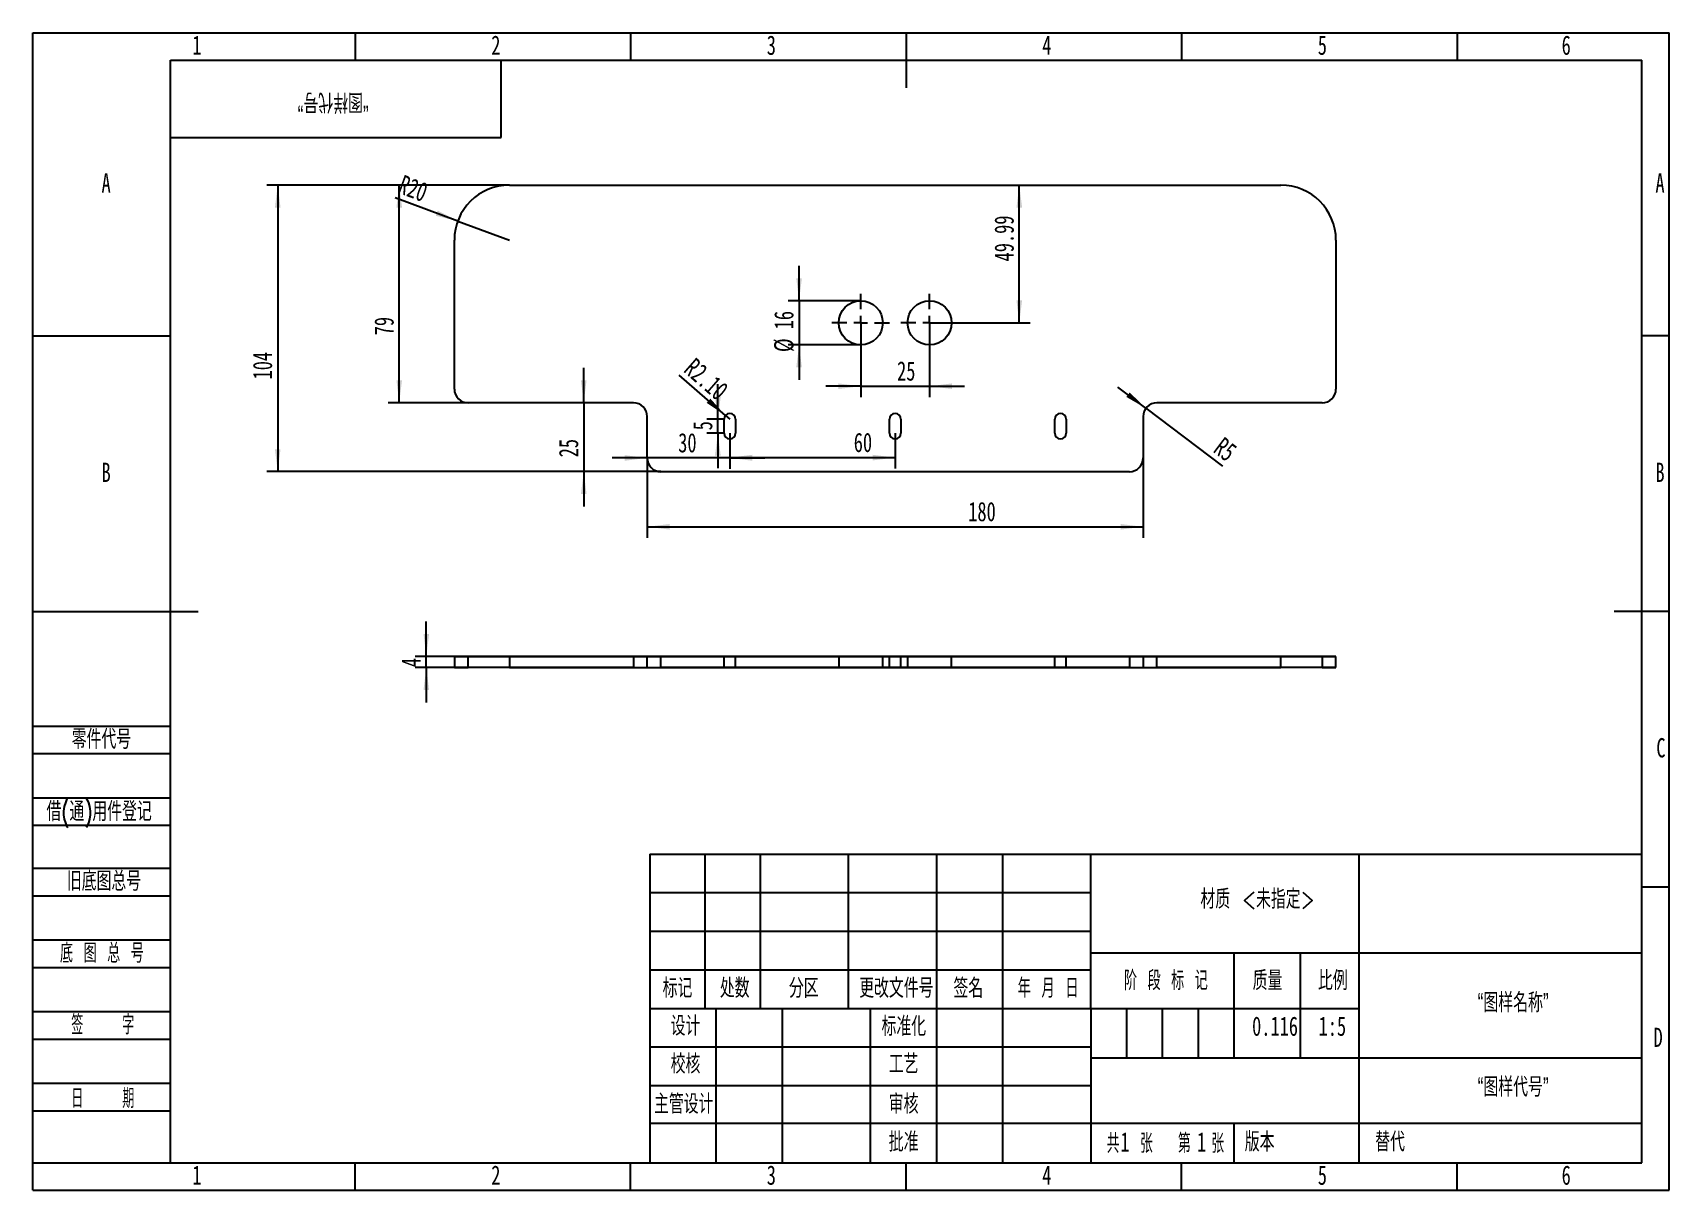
# Model space of a CAD drawing. Header units: millimetres. Extents: x 0 to 297, y 0 to 210.
import ezdxf

# ---------------------------------------------------------------- set-up
doc = ezdxf.new("R2010")
doc.units = ezdxf.units.MM
doc.layers.add('图框', color=7, linetype='Continuous')
doc.layers.add('粗实线层', color=7, linetype='Continuous', lineweight=25)
doc.styles.add('SLDTEXTSTYLE0', font='TXT', dxfattribs={"width": 0.7, "bigfont": 'bigfont'})
doc.styles.add('SLDTEXTSTYLE1', font='TXT', dxfattribs={"width": 0.6, "bigfont": 'bigfont'})
doc.styles.add('SLDTEXTSTYLE2', font='TXT', dxfattribs={"width": 0.614286, "bigfont": 'bigfont'})
doc.styles.add('SLDTEXTSTYLE3', font='TXT', dxfattribs={"width": 0.62, "bigfont": 'bigfont'})
doc.styles.add('SLDTEXTSTYLE4', font='TXT', dxfattribs={"width": 0.566667, "bigfont": 'bigfont'})
doc.styles.add('SLDTEXTSTYLE5', font='TXT', dxfattribs={"width": 0.7})
doc.dimstyles.new('SLDDIMSTYLE0', dxfattribs={"dimtxt": 3.5, "dimasz": 4.08, "dimexe": 0, "dimexo": 0.0625, "dimgap": 0.875, "dimtad": 2, "dimlfac": 2, "dimrnd": 1e-09, "dimzin": 12, "dimdsep": 46, "dimtxsty": 'SLDTEXTSTYLE5', "dimsah": 1, "dimcen": 0.09, "dimadec": 0, "dimazin": 3, "dimtfac": 1, "dimtofl": 0, "dimtmove": 0, "dimatfit": 3, "dimfxl": 0, "dimfrac": 2, "dimtolj": 1, "dimtzin": 12, "dimarcsym": 0})
doc.dimstyles.new('SLDDIMSTYLE1', dxfattribs={"dimtxt": 3.5, "dimasz": 4.08, "dimexe": 0, "dimexo": 0.0625, "dimgap": 0.875, "dimtad": 2, "dimlfac": 2, "dimrnd": 1e-09, "dimzin": 12, "dimdsep": 46, "dimtxsty": 'SLDTEXTSTYLE5', "dimsah": 1, "dimcen": 0, "dimadec": 0, "dimazin": 3, "dimtfac": 1, "dimtofl": 0, "dimtmove": 0, "dimatfit": 3, "dimfxl": 0, "dimfrac": 2, "dimtolj": 1, "dimtzin": 12, "dimarcsym": 0})
doc.dimstyles.new('SLDDIMSTYLE2', dxfattribs={"dimtxt": 3.5, "dimasz": 4.08, "dimexe": 0, "dimexo": 0.0625, "dimgap": 0.875, "dimtad": 2, "dimlfac": 2, "dimrnd": 1e-09, "dimzin": 12, "dimdsep": 46, "dimtxsty": 'SLDTEXTSTYLE5', "dimsah": 1, "dimcen": 0.09, "dimadec": 0, "dimazin": 3, "dimtfac": 1, "dimtmove": 0, "dimatfit": 0, "dimfxl": 0, "dimfrac": 2, "dimtolj": 1, "dimtzin": 12, "dimarcsym": 0})
doc.dimstyles.new('SLDDIMSTYLE3', dxfattribs={"dimtxt": 3.5, "dimasz": 4.08, "dimexe": 0, "dimexo": 0.0625, "dimgap": 0.875, "dimtad": 2, "dimlfac": 2, "dimrnd": 1e-09, "dimzin": 4, "dimdsep": 46, "dimtxsty": 'SLDTEXTSTYLE5', "dimsah": 1, "dimcen": 0, "dimadec": 0, "dimazin": 1, "dimtfac": 1, "dimtofl": 0, "dimtmove": 0, "dimatfit": 3, "dimfxl": 0, "dimfrac": 2, "dimtolj": 1, "dimtzin": 12, "dimarcsym": 0})
doc.dimstyles.new('SLDDIMSTYLE4', dxfattribs={"dimtxt": 3.5, "dimasz": 4.08, "dimexe": 0, "dimexo": 0.0625, "dimgap": 0.875, "dimtad": 2, "dimlfac": 2, "dimrnd": 1e-09, "dimzin": 12, "dimdsep": 46, "dimtxsty": 'SLDTEXTSTYLE5', "dimsah": 1, "dimcen": 0, "dimadec": 0, "dimazin": 3, "dimtfac": 1, "dimtofl": 0, "dimtmove": 1, "dimatfit": 3, "dimfxl": 0, "dimfrac": 2, "dimtolj": 1, "dimtzin": 12, "dimarcsym": 0})

# ---------------------------------------------------------------- blocks, each defined once
blk = doc.blocks.new('_D')
at = {"layer": '图框'}
for p, q in [((86.51, 182.37), (42.46, 182.37)), ((44.46, 182.37), (44.46, 130.37)), ((114.01, 130.37), (42.46, 130.37))]:
    blk.add_line(p, q, dxfattribs=at)
for points in [[(44.46, 182.37), (43.96, 178.29), (44.97, 178.29)], [(44.46, 130.37), (44.97, 134.45), (43.96, 134.45)]]:
    blk.add_solid(points, dxfattribs=at)
at = {"layer": '图框', "insert": (39.95, 147.1), "char_height": 3.5, "attachment_point": 1, "rotation": 90, "style": 'SLDTEXTSTYLE5'}
blk.add_mtext('104', dxfattribs=at)
blk = doc.blocks.new('_D_1')
at = {"layer": '图框'}
for q in [(65.75, 180.07), (86.51, 172.37)]:
    blk.add_line((77.14, 175.84), q, dxfattribs=at)
blk.add_solid([(77.14, 175.84), (73.49, 177.74), (73.14, 176.79)], dxfattribs=at)
at = {"layer": '图框', "insert": (67.31, 184.29), "char_height": 3.5, "attachment_point": 1, "rotation": 339.6396, "style": 'SLDTEXTSTYLE5'}
blk.add_mtext('R20', dxfattribs=at)
blk = doc.blocks.new('_D_2')
at = {"layer": '图框'}
for p, q in [((86.51, 182.37), (64.51, 182.37)), ((66.51, 142.87), (66.51, 182.37)), ((79.01, 142.87), (64.51, 142.87))]:
    blk.add_line(p, q, dxfattribs=at)
for points in [[(66.51, 182.37), (66.01, 178.29), (67.02, 178.29)], [(66.51, 142.87), (67.02, 146.95), (66.01, 146.95)]]:
    blk.add_solid(points, dxfattribs=at)
at = {"layer": '图框', "insert": (62, 155.11), "char_height": 3.5, "attachment_point": 1, "rotation": 90, "style": 'SLDTEXTSTYLE5'}
blk.add_mtext('79', dxfattribs=at)
blk = doc.blocks.new('_D_3')
at = {"layer": '图框'}
for p, q in [((100, 142.87), (100, 149.22)), ((100, 142.87), (100, 130.37)), ((114.01, 130.37), (98, 130.37)), ((100, 130.37), (100, 124.02))]:
    blk.add_line(p, q, dxfattribs=at)
for points in [[(100, 142.87), (100.51, 146.95), (99.49, 146.95)], [(100, 130.37), (99.49, 126.29), (100.51, 126.29)]]:
    blk.add_solid(points, dxfattribs=at)
at = {"layer": '图框', "insert": (95.49, 132.97), "char_height": 3.5, "attachment_point": 1, "rotation": 90, "style": 'SLDTEXTSTYLE5'}
blk.add_mtext('25', dxfattribs=at)
blk = doc.blocks.new('_D_4')
at = {"layer": '图框'}
for p, q in [((111.51, 132.87), (111.51, 118.37)), ((201.51, 132.87), (201.51, 118.37)), ((111.51, 120.37), (201.51, 120.37))]:
    blk.add_line(p, q, dxfattribs=at)
for points in [[(111.51, 120.37), (115.59, 119.86), (115.59, 120.87)], [(201.51, 120.37), (197.43, 120.87), (197.43, 119.86)]]:
    blk.add_solid(points, dxfattribs=at)
at = {"layer": '图框', "insert": (169.77, 124.88), "char_height": 3.5, "attachment_point": 1, "style": 'SLDTEXTSTYLE5'}
blk.add_mtext('180', dxfattribs=at)
blk = doc.blocks.new('_D_5')
at = {"layer": '图框'}
for q in [(117.32, 147.88), (126.51, 139.87)]:
    blk.add_line((125.72, 140.56), q, dxfattribs=at)
blk.add_solid([(125.72, 140.56), (122.98, 143.62), (122.31, 142.85)], dxfattribs=at)
at = {"layer": '图框', "insert": (120.25, 151.23), "char_height": 3.5, "attachment_point": 1, "rotation": 318.917, "style": 'SLDTEXTSTYLE5'}
blk.add_mtext('R2.10', dxfattribs=at)
blk = doc.blocks.new('_D_6')
at = {"layer": '图框'}
for p, q in [((124.34, 139.87), (124.34, 146.22)), ((125.46, 139.87), (122.34, 139.87)), ((124.34, 137.37), (124.34, 139.87)), ((125.46, 137.37), (122.34, 137.37)), ((124.34, 137.37), (124.34, 131.02))]:
    blk.add_line(p, q, dxfattribs=at)
for points in [[(124.34, 139.87), (124.85, 143.95), (123.83, 143.95)], [(124.34, 137.37), (123.83, 133.29), (124.85, 133.29)]]:
    blk.add_solid(points, dxfattribs=at)
at = {"layer": '图框', "insert": (119.83, 137.87), "char_height": 3.5, "attachment_point": 1, "rotation": 90, "style": 'SLDTEXTSTYLE5'}
blk.add_mtext('5', dxfattribs=at)
blk = doc.blocks.new('_D_7')
at = {"layer": '图框'}
for p, q in [((126.51, 137.37), (126.51, 130.86)), ((111.51, 132.86), (105.16, 132.86)), ((111.51, 132.87), (111.51, 130.86)), ((126.51, 132.86), (111.51, 132.86)), ((126.51, 132.86), (132.86, 132.86))]:
    blk.add_line(p, q, dxfattribs=at)
for points in [[(111.51, 132.86), (107.43, 133.36), (107.43, 132.35)], [(126.51, 132.86), (130.59, 132.35), (130.59, 133.36)]]:
    blk.add_solid(points, dxfattribs=at)
at = {"layer": '图框', "insert": (117.14, 137.37), "char_height": 3.5, "attachment_point": 1, "style": 'SLDTEXTSTYLE5'}
blk.add_mtext('30', dxfattribs=at)
blk = doc.blocks.new('_D_8')
at = {"layer": '图框'}
for p, q in [((126.51, 137.37), (126.51, 130.92)), ((156.51, 137.37), (156.51, 130.92)), ((126.51, 132.92), (156.51, 132.92))]:
    blk.add_line(p, q, dxfattribs=at)
for points in [[(126.51, 132.92), (130.59, 132.41), (130.59, 133.43)], [(156.51, 132.92), (152.43, 133.43), (152.43, 132.41)]]:
    blk.add_solid(points, dxfattribs=at)
at = {"layer": '图框', "insert": (149, 137.43), "char_height": 3.5, "attachment_point": 1, "style": 'SLDTEXTSTYLE5'}
blk.add_mtext('60', dxfattribs=at)
blk = doc.blocks.new('_D_9')
at = {"layer": '图框'}
for p, q in [((139.08, 161.36), (139.08, 167.71)), ((150.26, 161.36), (137.08, 161.36)), ((139.08, 161.36), (139.08, 153.36)), ((150.26, 153.36), (137.08, 153.36)), ((139.08, 153.36), (139.08, 147.01))]:
    blk.add_line(p, q, dxfattribs=at)
for points in [[(139.08, 161.36), (139.58, 165.44), (138.57, 165.44)], [(139.08, 153.36), (138.57, 149.28), (139.58, 149.28)]]:
    blk.add_solid(points, dxfattribs=at)
at = {"layer": '图框', "char_height": 3.5, "attachment_point": 1, "rotation": 90, "style": 'SLDTEXTSTYLE5'}
for s, insert in [('16', (134.56, 156.19)), ('%%c', (134.55, 152.07))]:
    blk.add_mtext(s, dxfattribs=dict(at, insert=insert))
blk = doc.blocks.new('_D_10')
at = {"layer": '图框'}
for p, q in [((150.26, 157.36), (150.26, 143.87)), ((162.76, 157.37), (162.76, 143.87)), ((150.26, 145.87), (143.91, 145.87)), ((150.26, 145.87), (162.76, 145.87)), ((162.76, 145.87), (169.11, 145.87))]:
    blk.add_line(p, q, dxfattribs=at)
for points in [[(150.26, 145.87), (146.18, 146.38), (146.18, 145.37)], [(162.76, 145.87), (166.84, 145.37), (166.84, 146.38)]]:
    blk.add_solid(points, dxfattribs=at)
at = {"layer": '图框', "insert": (156.86, 150.39), "char_height": 3.5, "attachment_point": 1, "style": 'SLDTEXTSTYLE5'}
blk.add_mtext('25', dxfattribs=at)
blk = doc.blocks.new('_D_11')
at = {"layer": '图框'}
for p, q in [((179.04, 157.37), (179.04, 182.37)), ((162.76, 157.37), (181.04, 157.37))]:
    blk.add_line(p, q, dxfattribs=at)
for points in [[(179.04, 182.37), (178.53, 178.29), (179.55, 178.29)], [(179.04, 157.37), (179.55, 161.45), (178.53, 161.45)]]:
    blk.add_solid(points, dxfattribs=at)
at = {"layer": '图框', "insert": (174.53, 168.51), "char_height": 3.5, "attachment_point": 1, "rotation": 90, "style": 'SLDTEXTSTYLE5'}
blk.add_mtext('49.99', dxfattribs=at)
blk = doc.blocks.new('_D_12')
at = {"layer": '图框'}
for q in [(196.95, 145.7), (215.89, 131.38)]:
    blk.add_line((202.02, 141.87), q, dxfattribs=at)
blk.add_solid([(202.02, 141.87), (199.07, 144.74), (198.46, 143.93)], dxfattribs=at)
at = {"layer": '图框', "insert": (216.16, 136.83), "char_height": 3.5, "attachment_point": 1, "rotation": 322.997, "style": 'SLDTEXTSTYLE5'}
blk.add_mtext('R5', dxfattribs=at)
blk = doc.blocks.new('SW_CENTERMARKSYMBOL_0')
at = {"layer": '图框', "color": 0}
for p, q in [((0, 2.5), (0, 5.25)), ((-2.5, 0), (-5.25, 0)), ((0, 0), (-1.25, 0)), ((0, 0), (0, 1.25)), ((0, 0), (0, -1.25)), ((0, 0), (1.25, 0)), ((2.5, 0), (5.25, 0)), ((0, -2.5), (0, -5.25))]:
    blk.add_line(p, q, dxfattribs=at)
blk = doc.blocks.new('SW_CENTERMARKSYMBOL_1')
at = {"layer": '图框', "color": 0}
for p, q in [((0, 2.5), (0, 5.25)), ((-2.5, 0), (-5.25, 0)), ((0, 0), (-1.25, 0)), ((0, 0), (0, 1.25)), ((0, 0), (0, -1.25)), ((0, 0), (1.25, 0)), ((2.5, 0), (5.25, 0)), ((0, -2.5), (0, -5.25))]:
    blk.add_line(p, q, dxfattribs=at)
blk = doc.blocks.new('_D_13')
at = {"layer": '图框'}
for p, q in [((71.43, 96.86), (71.43, 103.21)), ((76.51, 96.86), (69.43, 96.86)), ((71.43, 94.86), (71.43, 96.86)), ((76.51, 94.86), (69.43, 94.86)), ((71.43, 94.86), (71.43, 88.51))]:
    blk.add_line(p, q, dxfattribs=at)
for points in [[(71.43, 96.86), (71.93, 100.94), (70.92, 100.94)], [(71.43, 94.86), (70.92, 90.78), (71.93, 90.78)]]:
    blk.add_solid(points, dxfattribs=at)
at = {"layer": '图框', "insert": (66.91, 94.92), "char_height": 3.5, "attachment_point": 1, "rotation": 90, "style": 'SLDTEXTSTYLE5'}
blk.add_mtext('4', dxfattribs=at)

msp = doc.modelspace()

# ---------------------------------------------------------------- linework, layer by layer
at = {"color": 7, "linetype": 'Continuous', "lineweight": 25}
for p, q in [((86.5146, 182.3653), (226.5146, 182.3653)), ((76.5146, 145.3653), (76.5146, 172.3653)), ((236.5146, 172.3653), (236.5146, 145.3653)), ((109.0146, 142.8653), (79.0146, 142.8653)), ((234.0146, 142.8653), (204.0146, 142.8653)), ((111.5146, 132.8653), (111.5146, 140.3653)), ((125.4646, 137.3653), (125.4646, 139.8653)), ((127.5646, 139.8653), (127.5646, 137.3653)), ((155.4646, 137.3653), (155.4646, 139.8653)), ((157.5646, 139.8653), (157.5646, 137.3653)), ((185.4646, 137.3653), (185.4646, 139.8653)), ((187.5646, 139.8653), (187.5646, 137.3653)), ((201.5146, 140.3653), (201.5146, 132.8653)), ((199.0146, 130.3653), (114.0146, 130.3653)), ((76.5146, 96.8564), (76.5146, 94.8564)), ((79.0146, 96.8564), (76.5146, 96.8564)), ((76.5146, 96.8564), (86.5146, 96.8564)), ((79.0146, 94.8564), (79.0146, 96.8564)), ((109.0146, 96.8564), (79.0146, 96.8564)), ((86.5146, 96.8564), (86.5146, 94.8564)), ((86.5146, 96.8564), (226.5146, 96.8564)), ((109.0146, 96.8564), (109.0146, 94.8564)), ((111.5146, 96.8564), (109.0146, 96.8564)), ((111.5146, 94.8564), (111.5146, 96.8564)), ((114.0146, 96.8564), (111.5146, 96.8564)), ((114.0146, 94.8564), (114.0146, 96.8564)), ((199.0146, 96.8564), (114.0146, 96.8564)), ((125.4646, 94.8564), (125.4646, 96.8564)), ((125.4646, 96.8564), (127.5646, 96.8564)), ((127.5646, 96.8564), (125.4646, 96.8564)), ((127.5646, 94.8564), (127.5646, 96.8564)), ((146.2646, 96.8564), (146.2646, 94.8564)), ((146.2817, 96.8564), (154.2475, 96.8564)), ((154.2646, 94.8564), (154.2646, 96.8564)), ((155.4646, 94.8564), (155.4646, 96.8564)), ((157.5646, 96.8564), (155.4646, 96.8564)), ((155.4646, 96.8564), (157.5646, 96.8564)), ((157.5646, 94.8564), (157.5646, 96.8564)), ((158.7646, 96.8564), (158.7646, 94.8564)), ((158.7817, 96.8564), (166.7475, 96.8564)), ((166.7646, 94.8564), (166.7646, 96.8564)), ((185.4646, 94.8564), (185.4646, 96.8564)), ((185.4646, 96.8564), (187.5646, 96.8564)), ((187.5646, 96.8564), (185.4646, 96.8564)), ((187.5646, 94.8564), (187.5646, 96.8564)), ((199.0146, 96.8564), (199.0146, 94.8564)), ((201.5146, 96.8564), (199.0146, 96.8564)), ((201.5146, 96.8564), (201.5146, 94.8564)), ((204.0146, 96.8564), (201.5146, 96.8564)), ((204.0146, 94.8564), (204.0146, 96.8564)), ((234.0146, 96.8564), (204.0146, 96.8564)), ((226.5146, 94.8564), (226.5146, 96.8564)), ((226.5146, 96.8564), (236.5146, 96.8564)), ((234.0146, 96.8564), (234.0146, 94.8564)), ((236.5146, 96.8564), (234.0146, 96.8564)), ((236.5146, 94.8564), (236.5146, 96.8564)), ((76.5146, 94.8564), (79.0146, 94.8564)), ((86.5146, 94.8564), (76.5146, 94.8564)), ((109.0146, 94.8564), (79.0146, 94.8564)), ((86.5146, 94.8564), (226.5146, 94.8564)), ((109.0146, 94.8564), (111.5146, 94.8564)), ((111.5146, 94.8564), (114.0146, 94.8564)), ((199.0146, 94.8564), (114.0146, 94.8564)), ((125.4646, 94.8564), (127.5646, 94.8564)), ((127.5646, 94.8564), (125.4646, 94.8564)), ((146.2817, 94.8564), (154.2475, 94.8564)), ((155.4646, 94.8564), (157.5646, 94.8564)), ((157.5646, 94.8564), (155.4646, 94.8564)), ((158.7817, 94.8564), (166.7475, 94.8564)), ((185.4646, 94.8564), (187.5646, 94.8564)), ((187.5646, 94.8564), (185.4646, 94.8564)), ((199.0146, 94.8564), (201.5146, 94.8564)), ((201.5146, 94.8564), (204.0146, 94.8564)), ((234.0146, 94.8564), (204.0146, 94.8564)), ((236.5146, 94.8564), (226.5146, 94.8564)), ((234.0146, 94.8564), (236.5146, 94.8564))]:
    msp.add_line(p, q, dxfattribs=at)
for centre in [(150.2646, 157.3614), (150.2646, 157.3614), (162.7646, 157.3693), (162.7646, 157.3693)]:
    msp.add_circle(centre, 4, dxfattribs=at)
for centre, radius, start, end in [((86.5146, 172.3653), 10, 90, 180), ((86.5146, 172.3653), 10, 90, 180), ((226.5146, 172.3653), 10, 0, 90), ((226.5146, 172.3653), 10, 0, 90), ((79.0146, 145.3653), 2.5, 180, 270), ((79.0146, 145.3653), 2.5, 180, 270), ((109.0146, 140.3653), 2.5, 0, 90), ((109.0146, 140.3653), 2.5, 0, 90), ((204.0146, 140.3653), 2.5, 90, 180), ((204.0146, 140.3653), 2.5, 90, 180), ((234.0146, 145.3653), 2.5, 270, 0), ((234.0146, 145.3653), 2.5, 270, 0), ((126.5146, 139.8653), 1.05, 0, 180), ((126.5146, 139.8653), 1.05, 0, 180), ((156.5146, 139.8653), 1.05, 0, 180), ((156.5146, 139.8653), 1.05, 0, 180), ((186.5146, 139.8653), 1.05, 0, 180), ((186.5146, 139.8653), 1.05, 0, 180), ((126.5146, 137.3653), 1.05, 180, 0), ((126.5146, 137.3653), 1.05, 180, 0), ((156.5146, 137.3653), 1.05, 180, 0), ((156.5146, 137.3653), 1.05, 180, 0), ((186.5146, 137.3653), 1.05, 180, 0), ((186.5146, 137.3653), 1.05, 180, 0), ((114.0146, 132.8653), 2.5, 180, 270), ((114.0146, 132.8653), 2.5, 180, 270), ((199.0146, 132.8653), 2.5, 270, 0), ((199.0146, 132.8653), 2.5, 270, 0)]:
    msp.add_arc(centre, radius, start, end, dxfattribs=at)
at = {"layer": '图框'}
for p, q in [((0, 0), (0, 210)), ((0, 210), (297, 210)), ((58.5, 210), (58.5, 205)), ((108.5, 210), (108.5, 205)), ((208.5, 210), (208.5, 205)), ((258.5, 210), (258.5, 205)), ((297, 0), (297, 210)), ((0, 155), (25, 155)), ((297, 155), (292, 155)), ((0, 84.2206), (25, 84.2206)), ((0, 79.2206), (25, 79.2206)), ((0, 71.2206), (25, 71.2206)), ((0, 66.2206), (25, 66.2206)), ((0, 58.43), (25, 58.43)), ((112, 54), (192, 54)), ((297, 55), (292, 55)), ((0, 53.43), (25, 53.43)), ((0, 45.43), (25, 45.43)), ((112, 47), (192, 47)), ((0, 40.43), (25, 40.43)), ((198.5, 33), (198.5, 24)), ((205, 33), (205, 24)), ((211.5, 33), (211.5, 24)), ((0, 32.43), (25, 32.43)), ((0, 27.43), (25, 27.43)), ((0, 19.43), (25, 19.43)), ((0, 14.43), (25, 14.43)), ((0, 5), (25, 5)), ((58.5, 0), (58.5, 5)), ((108.5, 0), (108.5, 5)), ((208.5, 0), (208.5, 5)), ((258.5, 0), (258.5, 5)), ((0, 0), (297, 0))]:
    msp.add_line(p, q, dxfattribs=at)
at = {"layer": '图框', "lineweight": 25}
for p, q in [((158.5, 210), (158.5, 200)), ((0, 105), (30, 105)), ((297, 105), (287, 105)), ((112, 61), (112, 5)), ((112, 61), (292, 61)), ((122, 61), (122, 33)), ((132, 61), (132, 33)), ((148, 61), (148, 33)), ((164, 61), (164, 5)), ((176, 61), (176, 5)), ((191.9681, 61.0522), (192.0047, 5)), ((240.6919, 61), (240.6919, 5)), ((191.9799, 43.0522), (291.9799, 43.0522)), ((218, 43.0691), (218, 24.0691)), ((230, 43), (230, 24)), ((112, 40), (192, 40)), ((112, 33), (192, 33)), ((124, 33), (124, 5)), ((136, 33), (136, 5)), ((152, 33), (152, 5)), ((192.0152, 33), (240.6919, 33)), ((112, 26), (192, 26)), ((192, 24), (292, 24)), ((112, 19), (192, 19)), ((112, 12.1661), (192, 12.1661)), ((192, 12.1661), (292, 12.1661)), ((218, 12.1661), (218, 5)), ((25, 5), (292, 5)), ((158.5, 0), (158.5, 5))]:
    msp.add_line(p, q, dxfattribs=at)
at = {"layer": '图框', "linetype": 'Continuous', "lineweight": 25}
for p, q in [((25, 5), (25, 205)), ((25, 205), (292, 205)), ((292, 5), (292, 205))]:
    msp.add_line(p, q, dxfattribs=at)
at = {"layer": '粗实线层'}
for p, q in [((85, 191), (85, 205)), ((25, 191), (85, 191))]:
    msp.add_line(p, q, dxfattribs=at)

# ---------------------------------------------------------------- block references
at = {"layer": '图框'}
for name, p in [('SW_CENTERMARKSYMBOL_1', (150.2646, 157.3614)), ('SW_CENTERMARKSYMBOL_0', (162.7646, 157.3693))]:
    msp.add_blockref(name, p, dxfattribs=at)

# ---------------------------------------------------------------- texts
at = {"layer": '图框', "char_height": 3.5}
for s, insert, attachment_point, style in [('1', (29.7944, 209.4962), 2, 'SLDTEXTSTYLE5'), ('2', (84.0444, 209.4962), 2, 'SLDTEXTSTYLE5'), ('3', (134.0444, 209.4962), 2, 'SLDTEXTSTYLE5'), ('4', (184.0444, 209.4962), 2, 'SLDTEXTSTYLE5'), ('5', (234.0444, 209.4962), 2, 'SLDTEXTSTYLE5'), ('6', (278.2969, 209.4962), 2, 'SLDTEXTSTYLE5'), ('A', (13.3203, 184.4962), 2, 'SLDTEXTSTYLE5'), ('A', (295.3203, 184.4962), 2, 'SLDTEXTSTYLE5'), ('B', (13.3203, 131.9962), 2, 'SLDTEXTSTYLE5'), ('B', (295.3203, 131.9962), 2, 'SLDTEXTSTYLE5'), ('零件代号', (7.0836, 83.5791), 1, 'SLDTEXTSTYLE0'), ('C', (295.4819, 82.0307), 2, 'SLDTEXTSTYLE5'), ('借(通)用件登记', (2.4961, 70.4725), 1, 'SLDTEXTSTYLE0'), ('旧底图总号', (6.1941, 57.8238), 1, 'SLDTEXTSTYLE0'), ('材质 <未指定>', (222.2655, 54.5771), 2, 'SLDTEXTSTYLE0'), ('底 图 总 号', (4.9472, 44.7655), 1, 'SLDTEXTSTYLE2'), ('标记', (117.0154, 38.4172), 2, 'SLDTEXTSTYLE0'), ('处数', (127.4028, 38.4172), 2, 'SLDTEXTSTYLE0'), ('分区', (139.9267, 38.4172), 2, 'SLDTEXTSTYLE0'), ('更改文件号', (156.727, 38.4172), 2, 'SLDTEXTSTYLE0'), ('签名', (169.7946, 38.4172), 2, 'SLDTEXTSTYLE0'), ('年 月 日', (184.2605, 38.4172), 2, 'SLDTEXTSTYLE3'), ('阶 段 标 记', (205.6489, 39.8054), 2, 'SLDTEXTSTYLE2'), ('质量', (224.0877, 39.8054), 2, 'SLDTEXTSTYLE0'), ('比例', (235.9373, 39.8054), 2, 'SLDTEXTSTYLE0'), ('“图样名称”', (268.671, 35.7907), 2, 'SLDTEXTSTYLE0'), ('签    字', (12.7087, 31.7635), 2, 'SLDTEXTSTYLE4'), ('设计', (118.4651, 31.5581), 2, 'SLDTEXTSTYLE0'), ('标准化', (158.0878, 31.4917), 2, 'SLDTEXTSTYLE0'), ('0.116', (225.4579, 31.5205), 2, 'SLDTEXTSTYLE5'), ('1:5', (235.8582, 31.5205), 2, 'SLDTEXTSTYLE5'), ('D', (294.9844, 29.4962), 2, 'SLDTEXTSTYLE5'), ('校核', (118.4651, 24.679), 2, 'SLDTEXTSTYLE0'), ('工艺', (158.0538, 24.6426), 2, 'SLDTEXTSTYLE0'), ('“图样代号”', (268.6735, 20.4896), 2, 'SLDTEXTSTYLE0'), ('日    期', (12.7087, 18.4135), 2, 'SLDTEXTSTYLE4'), ('主管设计', (118.1423, 17.3993), 2, 'SLDTEXTSTYLE0'), ('审核', (158.0538, 17.3993), 2, 'SLDTEXTSTYLE0'), ('批准', (158.0538, 10.5229), 2, 'SLDTEXTSTYLE0'), ('共  张', (199.0885, 10.2618), 2, 'SLDTEXTSTYLE1'), ('1', (197.3926, 10.5314), 1, 'SLDTEXTSTYLE5'), ('第  张', (212.0236, 10.2618), 2, 'SLDTEXTSTYLE1'), ('1', (211.295, 10.5314), 1, 'SLDTEXTSTYLE5'), ('版本', (222.657, 10.5314), 2, 'SLDTEXTSTYLE0'), ('替代', (243.6406, 10.5314), 1, 'SLDTEXTSTYLE0'), ('1', (29.7944, 4.4962), 2, 'SLDTEXTSTYLE5'), ('2', (84.0444, 4.4962), 2, 'SLDTEXTSTYLE5'), ('3', (134.0444, 4.4962), 2, 'SLDTEXTSTYLE5'), ('4', (184.0444, 4.4962), 2, 'SLDTEXTSTYLE5'), ('5', (234.0444, 4.4962), 2, 'SLDTEXTSTYLE5'), ('6', (278.2969, 4.4962), 2, 'SLDTEXTSTYLE5')]:
    msp.add_mtext(s, dxfattribs=dict(at, insert=insert, attachment_point=attachment_point, style=style))
at = {"layer": '图框', "insert": (54.5265, 195.6547), "char_height": 3.5, "attachment_point": 2, "rotation": 180, "style": 'SLDTEXTSTYLE0'}
msp.add_mtext('“图样代号”', dxfattribs=at)

# ---------------------------------------------------------------- dimensions: what is measured, and where the dimension line sits
at = {"layer": '图框'}
for center, mpoint, dimstyle, picture, middle in [((86.5146, 172.3653), (77.1394, 175.8446), 'SLDDIMSTYLE1', '_D_1', (67.7964, 179.3119)), ((126.5146, 139.8653), (125.7231, 140.5553), 'SLDDIMSTYLE3', '_D_5', (120.0184, 145.5289)), ((204.0146, 140.3653), (202.0181, 141.87), 'SLDDIMSTYLE4', '_D_12', (214.8213, 132.221))]:
    dim = msp.add_radius_dim(center=center, mpoint=mpoint, dimstyle=dimstyle, dxfattribs=at)
    dim.commit()
    dim.dimension.update_dxf_attribs({"geometry": picture, "text_midpoint": middle, "dimtype": 164})
for base, p1, p2, dimstyle, picture, middle in [((44.464, 130.3653), (86.5146, 182.3653), (114.0146, 130.3653), 'SLDDIMSTYLE0', '_D', (44.464, 149.4069)), ((66.5146, 182.3653), (79.0146, 142.8653), (86.5146, 182.3653), 'SLDDIMSTYLE0', '_D_2', (66.5146, 156.6367)), ((179.0391, 182.3653), (162.7646, 157.3693), (226.5146, 182.3653), 'SLDDIMSTYLE0', '_D_11', (179.0391, 172.3365)), ((100.0017, 130.3653), (109.0146, 142.8653), (114.0146, 130.3653), 'SLDDIMSTYLE2', '_D_3', (100.0017, 134.5092)), ((124.3394, 139.8653), (125.4646, 137.3653), (125.4646, 139.8653), 'SLDDIMSTYLE2', '_D_6', (124.3394, 138.6398)), ((71.4251, 96.8564), (76.5146, 94.8564), (76.5146, 96.8564), 'SLDDIMSTYLE2', '_D_13', (71.4251, 95.6844))]:
    dim = msp.add_linear_dim(base=base, p1=p1, p2=p2, angle=90, dimstyle=dimstyle, dxfattribs=at)
    dim.commit()
    dim.dimension.update_dxf_attribs({"geometry": picture, "text_midpoint": middle, "dimtype": 160})
dim = msp.add_linear_dim(base=(139.0763, 153.3614), p1=(150.2646, 161.3614), p2=(150.2646, 153.3614), angle=90, text='%%c<>', dimstyle='SLDDIMSTYLE2', dxfattribs=at)
dim.commit()
dim.dimension.update_dxf_attribs({"geometry": '_D_9', "text_midpoint": (139.0763, 155.6614), "dimtype": 160})
for base, p1, p2, dimstyle, picture, middle in [((162.7646, 145.8748), (150.2646, 157.3614), (162.7646, 157.3693), 'SLDDIMSTYLE2', '_D_10', (158.3957, 145.8748)), ((111.5146, 132.8561), (126.5146, 137.3653), (111.5146, 132.8653), 'SLDDIMSTYLE2', '_D_7', (118.6786, 132.8561)), ((156.5146, 132.9182), (126.5146, 137.3653), (156.5146, 137.3653), 'SLDDIMSTYLE0', '_D_8', (150.5382, 132.9182)), ((201.5146, 120.3653), (111.5146, 132.8653), (201.5146, 132.8653), 'SLDDIMSTYLE0', '_D_4', (172.067, 120.3653))]:
    dim = msp.add_linear_dim(base=base, p1=p1, p2=p2, dimstyle=dimstyle, dxfattribs=at)
    dim.commit()
    dim.dimension.update_dxf_attribs({"geometry": picture, "text_midpoint": middle, "dimtype": 160})

doc.saveas('drawing.dxf')
